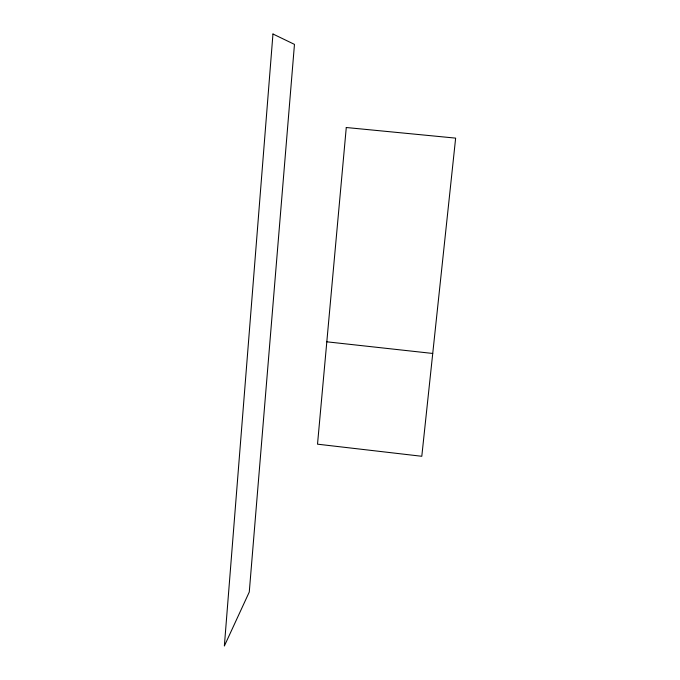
<?xml version="1.0" encoding="UTF-8"?>
<svg xmlns="http://www.w3.org/2000/svg" width="680" height="680" viewBox="0 0 680 680"><rect width="100%" height="100%" fill="white"/><g stroke="black" fill="none" stroke-linecap="round" stroke-linejoin="round"><path stroke-width="1.02" d="M326.817 341.81L432.735 353.455M272.96 34L224.357 646L249.271 592.034L294.466 44.379L272.96 34M346.273 127.517L317.517 444.176L421.796 456.28L455.642 138.125L346.273 127.517"/></g></svg>
